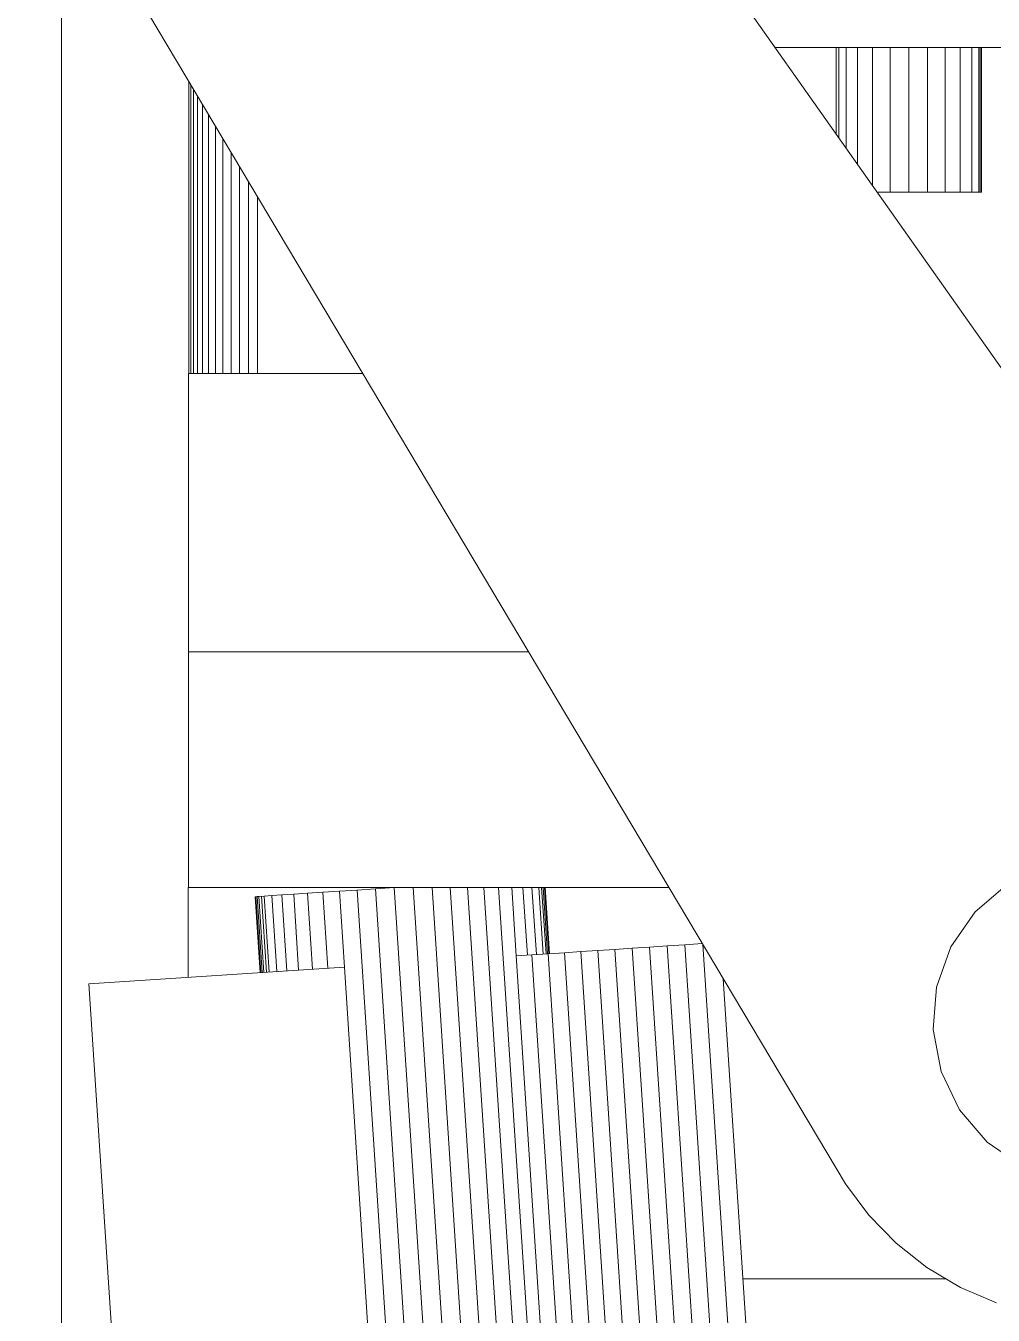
# Model space of a CAD drawing. Header units: inches. Extents: x -827 to 154, y -802 to 207.
# Drawn here: x -518.699 to -516.752, y -212.576 to -209.979 of the extents above; entities that cross this region are included whole.
import ezdxf

# ---------------------------------------------------------------- set-up
doc = ezdxf.new("R2010")
doc.units = ezdxf.units.IN
doc.header["$MEASUREMENT"] = 0
doc.layers.add('Layer0', color=7, linetype='Continuous', lineweight=9)
doc.layers.add('Miter_Saw_Station_skp', color=8, linetype='Continuous', lineweight=9)

# ---------------------------------------------------------------- blocks, each defined once
blk = doc.blocks.new('Miter_Saw_Station_skp_130-402570-Level 1')
at = {"layer": 'Layer0'}
for p, q in [((24.9352, 1.0546), (25.4898, 1.0909)), ((25.4898, 1.0909), (24.9352, 1.0546)), ((25.4898, 1.0909), (25.5462, 0.2305)), ((25.4898, 1.0909), (25.5462, 0.2305)), ((24.6572, 1.0363), (24.6948, 1.0388)), ((24.6948, 1.0388), (24.6572, 1.0363)), ((24.6948, 1.0388), (24.7342, 1.0414)), ((24.7342, 1.0414), (24.6948, 1.0388)), ((24.7615, 0.0211), (24.6948, 1.0388)), ((24.6948, 1.0388), (24.7615, 0.0211)), ((24.7342, 1.0414), (24.7748, 1.044)), ((24.7748, 1.044), (24.7342, 1.0414)), ((24.7342, 1.0414), (24.8011, 0.0211)), ((24.8011, 0.0211), (24.7342, 1.0414)), ((24.7748, 1.044), (24.8159, 1.0467)), ((24.8159, 1.0467), (24.7748, 1.044)), ((24.8418, 0.0211), (24.7748, 1.044)), ((24.7748, 1.044), (24.8418, 0.0211)), ((24.8159, 1.0467), (24.8568, 1.0494)), ((24.8568, 1.0494), (24.8159, 1.0467)), ((24.8159, 1.0467), (24.8831, 0.0214)), ((24.8831, 0.0214), (24.8159, 1.0467)), ((24.8568, 1.0494), (24.8968, 1.052)), ((24.8968, 1.052), (24.8568, 1.0494)), ((24.8568, 1.0494), (24.924, 0.0241)), ((24.924, 0.0241), (24.8568, 1.0494)), ((24.8968, 1.052), (24.9352, 1.0546)), ((24.8968, 1.052), (24.9352, 1.0546)), ((24.964, 0.0267), (24.8968, 1.052)), ((24.8968, 1.052), (24.964, 0.0267)), ((24.9915, 0.1942), (24.9352, 1.0546)), ((24.9915, 0.1942), (24.9352, 1.0546)), ((24.2341, 1.0086), (24.2723, 1.0111)), ((24.2723, 1.0111), (24.2341, 1.0086)), ((24.2723, 1.0111), (24.3102, 1.0136)), ((24.3102, 1.0136), (24.2723, 1.0111)), ((24.2723, 1.0111), (24.3287, 0.1508)), ((24.3287, 0.1508), (24.2723, 1.0111)), ((24.3102, 1.0136), (24.3477, 1.016)), ((24.3477, 1.016), (24.3102, 1.0136)), ((24.3666, 0.1532), (24.3102, 1.0136)), ((24.3102, 1.0136), (24.3666, 0.1532)), ((24.3477, 1.016), (24.3847, 1.0185)), ((24.3847, 1.0185), (24.3477, 1.016)), ((24.3477, 1.016), (24.404, 0.1557)), ((24.404, 0.1557), (24.3477, 1.016)), ((24.3847, 1.0185), (24.4213, 1.0209)), ((24.4213, 1.0209), (24.3847, 1.0185)), ((24.3847, 1.0185), (24.4411, 0.1581)), ((24.4411, 0.1581), (24.3847, 1.0185)), ((24.4213, 1.0209), (24.4573, 1.0232)), ((24.4573, 1.0232), (24.4213, 1.0209)), ((24.4213, 1.0209), (24.4777, 0.1605)), ((24.4777, 0.1605), (24.4213, 1.0209)), ((24.4573, 1.0232), (24.4928, 1.0256)), ((24.4928, 1.0256), (24.4573, 1.0232)), ((24.4573, 1.0232), (24.5137, 0.1629)), ((24.5137, 0.1629), (24.4573, 1.0232)), ((24.4928, 1.0256), (24.5277, 1.0279)), ((24.5277, 1.0279), (24.4928, 1.0256)), ((24.5492, 0.1652), (24.4928, 1.0256)), ((24.4928, 1.0256), (24.5492, 0.1652)), ((24.5277, 1.0279), (24.562, 1.0301)), ((24.562, 1.0301), (24.5277, 1.0279)), ((24.5841, 0.1675), (24.5277, 1.0279)), ((24.5277, 1.0279), (24.5841, 0.1675)), ((24.562, 1.0301), (24.5903, 1.032)), ((24.5903, 1.032), (24.562, 1.0301)), ((24.562, 1.0301), (24.6184, 0.1697)), ((24.6184, 0.1697), (24.562, 1.0301)), ((24.5903, 1.032), (24.6222, 1.034)), ((24.6222, 1.034), (24.5903, 1.032)), ((24.6565, 0.0211), (24.5903, 1.032)), ((24.5903, 1.032), (24.6565, 0.0211)), ((24.6222, 1.034), (24.6572, 1.0363)), ((24.6572, 1.0363), (24.6222, 1.034)), ((24.6222, 1.034), (24.6886, 0.0211)), ((24.6886, 0.0211), (24.6222, 1.034)), ((24.6572, 1.0363), (24.7238, 0.0211)), ((24.7238, 0.0211), (24.6572, 1.0363)), ((24.1177, 1.001), (24.1567, 1.0035)), ((24.1567, 1.0035), (24.1177, 1.001)), ((24.169, 0.2193), (24.1177, 1.001)), ((24.169, 0.2193), (24.1177, 1.001)), ((24.1567, 1.0035), (24.1955, 1.0061)), ((24.1955, 1.0061), (24.1567, 1.0035)), ((24.213, 0.1453), (24.1567, 1.0035)), ((24.1567, 1.0035), (24.213, 0.1453)), ((24.1955, 1.0061), (24.2341, 1.0086)), ((24.2341, 1.0086), (24.1955, 1.0061)), ((24.2519, 0.1457), (24.1955, 1.0061)), ((24.1955, 1.0061), (24.2519, 0.1457)), ((24.2341, 1.0086), (24.2905, 0.1482)), ((24.2905, 0.1482), (24.2341, 1.0086)), ((25.5462, 0.2305), (24.9915, 0.1942)), ((24.9915, 0.1942), (25.5462, 0.2305)), ((25.0385, 0.0316), (25.0277, 0.1966)), ((25.0277, 0.1966), (25.0385, 0.0316)), ((25.061, 0.1987), (25.0718, 0.0337)), ((25.061, 0.1987), (25.0718, 0.0337)), ((25.0908, 0.2007), (25.1016, 0.0357)), ((25.1016, 0.0357), (25.0908, 0.2007)), ((25.1275, 0.0374), (25.1167, 0.2024)), ((25.1167, 0.2024), (25.1275, 0.0374)), ((25.149, 0.0388), (25.1382, 0.2038)), ((25.1382, 0.2038), (25.149, 0.0388)), ((25.1549, 0.2049), (25.1657, 0.0399)), ((25.1657, 0.0399), (25.1549, 0.2049)), ((25.1712, 0.0403), (25.1603, 0.2053)), ((25.1603, 0.2053), (25.1712, 0.0403)), ((25.1774, 0.0407), (25.1666, 0.2057)), ((25.1666, 0.2057), (25.1774, 0.0407)), ((25.1699, 0.2059), (25.1807, 0.0409)), ((25.1807, 0.0409), (25.1699, 0.2059)), ((25.1731, 0.2061), (25.1839, 0.0411)), ((25.1839, 0.0411), (25.1731, 0.2061)), ((25.185, 0.0412), (25.1742, 0.2062)), ((25.1742, 0.2062), (25.185, 0.0412)), ((24.5841, 0.1675), (24.6184, 0.1697)), ((24.5841, 0.1675), (24.6184, 0.1697)), ((24.5942, 0.1682), (24.6039, 0.0211)), ((24.5942, 0.1682), (24.6039, 0.0211)), ((24.6281, 0.0211), (24.6184, 0.1697)), ((24.6281, 0.0211), (24.6184, 0.1697)), ((24.9915, 0.1942), (25.0024, 0.0292)), ((25.0024, 0.0292), (24.9915, 0.1942)), ((24.2142, 0.1432), (24.2519, 0.1457)), ((24.2142, 0.1432), (24.2519, 0.1457)), ((24.2519, 0.1457), (24.2905, 0.1482)), ((24.2519, 0.1457), (24.2905, 0.1482)), ((24.2905, 0.1482), (24.3287, 0.1508)), ((24.2905, 0.1482), (24.3287, 0.1508)), ((24.3287, 0.1508), (24.3666, 0.1532)), ((24.3287, 0.1508), (24.3666, 0.1532)), ((24.3666, 0.1532), (24.404, 0.1557)), ((24.3666, 0.1532), (24.404, 0.1557)), ((24.404, 0.1557), (24.4411, 0.1581)), ((24.404, 0.1557), (24.4411, 0.1581)), ((24.4411, 0.1581), (24.4777, 0.1605)), ((24.4411, 0.1581), (24.4777, 0.1605)), ((24.4777, 0.1605), (24.5137, 0.1629)), ((24.4777, 0.1605), (24.5137, 0.1629)), ((24.5137, 0.1629), (24.5492, 0.1652)), ((24.5137, 0.1629), (24.5492, 0.1652)), ((24.5555, 0.0211), (24.5461, 0.165)), ((24.5461, 0.165), (24.5555, 0.0211)), ((24.5566, 0.0211), (24.5472, 0.1651)), ((24.5472, 0.1651), (24.5566, 0.0211)), ((24.5492, 0.1652), (24.5841, 0.1675)), ((24.5492, 0.1652), (24.5841, 0.1675)), ((24.5598, 0.0211), (24.5504, 0.1652)), ((24.5504, 0.1652), (24.5598, 0.0211)), ((24.5536, 0.1655), (24.5631, 0.0211)), ((24.5631, 0.0211), (24.5536, 0.1655)), ((24.5694, 0.0211), (24.5599, 0.1659)), ((24.5694, 0.0211), (24.5599, 0.1659)), ((24.5842, 0.0211), (24.5746, 0.1669)), ((24.5746, 0.1669), (24.5842, 0.0211)), ((24.964, 0.0267), (25.0024, 0.0292)), ((24.964, 0.0267), (25.0024, 0.0292)), ((25.0024, 0.0292), (25.0385, 0.0316)), ((25.0024, 0.0292), (25.0385, 0.0316)), ((25.0385, 0.0316), (25.0718, 0.0337)), ((25.0385, 0.0316), (25.0718, 0.0337)), ((25.0718, 0.0337), (25.1016, 0.0357)), ((25.1016, 0.0357), (25.0718, 0.0337)), ((25.1016, 0.0357), (25.1275, 0.0374)), ((25.1275, 0.0374), (25.1016, 0.0357)), ((25.1275, 0.0374), (25.149, 0.0388)), ((25.149, 0.0388), (25.1275, 0.0374)), ((25.149, 0.0388), (25.1657, 0.0399)), ((25.1657, 0.0399), (25.149, 0.0388)), ((25.1657, 0.0399), (25.1774, 0.0407)), ((25.1774, 0.0407), (25.1657, 0.0399)), ((25.1712, 0.0403), (25.1807, 0.0409)), ((25.1712, 0.0403), (25.1807, 0.0409)), ((25.1774, 0.0407), (25.1839, 0.0411)), ((25.1839, 0.0411), (25.1774, 0.0407)), ((25.1807, 0.0409), (25.185, 0.0412)), ((25.1807, 0.0409), (25.185, 0.0412)), ((25.1841, 0.0411), (25.1839, 0.0411)), ((25.1841, 0.0411), (25.1839, 0.0411)), ((25.185, 0.0412), (25.1841, 0.0411)), ((25.1841, 0.0411), (25.185, 0.0412)), ((24.8831, 0.0214), (24.924, 0.0241)), ((24.8831, 0.0214), (24.924, 0.0241)), ((24.924, 0.0241), (24.964, 0.0267)), ((24.924, 0.0241), (24.964, 0.0267))]:
    blk.add_line(p, q, dxfattribs=at)
blk = doc.blocks.new('Miter_Saw_Station_skp_144-402584-Level 1')
blk.add_blockref('Miter_Saw_Station_skp_130-402570-Level 1', (0, 0))
blk = doc.blocks.new('Miter_Saw_Station_skp_142-402582-Level 1')
at = {"layer": 'Layer0'}
for p, q in [((9.8911, 2.3628), (10.6299, 2.3628)), ((10.6299, 1.7577), (10.6299, 2.3628)), ((10.2512, 1.7577), (10.48, 1.7577)), ((10.2512, 1.7577), (10.48, 1.7577)), ((10.48, 1.7577), (10.48, 1.3734)), ((10.48, 1.7577), (10.4995, 1.7577)), ((10.4995, 1.7577), (10.48, 1.7577)), ((10.48, 1.3734), (10.48, 1.7577)), ((10.4995, 1.7577), (10.4995, 1.3405)), ((10.4995, 1.7577), (10.5188, 1.7577)), ((10.4995, 1.3405), (10.4995, 1.7577)), ((10.5188, 1.7577), (10.4995, 1.7577)), ((10.5188, 1.3082), (10.5188, 1.7577)), ((10.5188, 1.7577), (10.5188, 1.3082)), ((10.5188, 1.7577), (10.5373, 1.7577)), ((10.5373, 1.7577), (10.5188, 1.7577)), ((10.5373, 1.7577), (10.5373, 1.277)), ((10.5373, 1.7577), (10.5549, 1.7577)), ((10.5373, 1.277), (10.5373, 1.7577)), ((10.5549, 1.7577), (10.5373, 1.7577)), ((10.5549, 1.2474), (10.5549, 1.7577)), ((10.5549, 1.7577), (10.5549, 1.2474)), ((10.5549, 1.7577), (10.5712, 1.7577)), ((10.5712, 1.7577), (10.5549, 1.7577)), ((10.5712, 1.22), (10.5712, 1.7577)), ((10.5712, 1.7577), (10.5712, 1.22)), ((10.5712, 1.7577), (10.586, 1.7577)), ((10.586, 1.7577), (10.5712, 1.7577)), ((10.586, 1.1952), (10.586, 1.7577)), ((10.5989, 1.7577), (10.586, 1.7577)), ((10.586, 1.1952), (10.586, 1.7577)), ((10.5989, 1.7577), (10.586, 1.7577)), ((10.6098, 1.7577), (10.5989, 1.7577)), ((10.5989, 1.1735), (10.5989, 1.7577)), ((10.5989, 1.7577), (10.5989, 1.1735)), ((10.6098, 1.7577), (10.5989, 1.7577)), ((10.6098, 1.7577), (10.6098, 1.1552)), ((10.6185, 1.7577), (10.6098, 1.7577)), ((10.6098, 1.1552), (10.6098, 1.7577)), ((10.6185, 1.7577), (10.6098, 1.7577)), ((10.6185, 1.7577), (10.6185, 1.1406)), ((10.6248, 1.7577), (10.6185, 1.7577)), ((10.6185, 1.1406), (10.6185, 1.7577)), ((10.6248, 1.7577), (10.6185, 1.7577)), ((10.6286, 1.7577), (10.6248, 1.7577)), ((10.6248, 1.13), (10.6248, 1.7577)), ((10.6248, 1.7577), (10.6248, 1.13)), ((10.6286, 1.7577), (10.6248, 1.7577)), ((10.6286, 1.1236), (10.6286, 1.7577)), ((10.6286, 1.7577), (10.6286, 1.1236)), ((9.1342, 1.364), (8.9078, 1.364)), ((8.9078, 1.0491), (8.9078, 1.364)), ((8.9078, 1.0491), (8.9078, 1.364)), ((9.1342, 1.364), (8.9078, 1.364)), ((8.9106, 1.364), (8.9106, 1.0491)), ((8.9106, 1.0491), (8.9106, 1.364)), ((8.9132, 1.364), (8.9132, 1.0491)), ((8.9132, 1.364), (8.9132, 1.0491)), ((8.9289, 1.0491), (8.9289, 1.364)), ((8.9289, 1.0491), (8.9289, 1.364)), ((8.954, 1.364), (8.954, 1.0491)), ((8.954, 1.364), (8.954, 1.0491)), ((8.9866, 1.0491), (8.9866, 1.364)), ((8.9866, 1.0491), (8.9866, 1.364)), ((9.0246, 1.364), (9.0246, 1.0491)), ((9.0246, 1.0491), (9.0246, 1.364)), ((9.0653, 1.364), (9.0653, 1.0491)), ((9.0653, 1.364), (9.0653, 1.0491)), ((9.1061, 1.0491), (9.1061, 1.364)), ((9.1061, 1.0491), (9.1061, 1.364)), ((9.1441, 1.0491), (9.1441, 1.35)), ((9.1441, 1.35), (9.1441, 1.0491)), ((9.1767, 1.0491), (9.1767, 1.3037)), ((9.1767, 1.0491), (9.1767, 1.3037)), ((9.2017, 1.0491), (9.2017, 1.2682)), ((9.2017, 1.2682), (9.2017, 1.0491)), ((9.2174, 1.0491), (9.2174, 1.2459)), ((9.2174, 1.2459), (9.2174, 1.0491)), ((9.2228, 1.2383), (9.2228, 1.0491)), ((9.2228, 1.2383), (9.2228, 1.0491)), ((8.9078, 1.0491), (4.1643, 1.0491)), ((8.9078, 1.0491), (4.1643, 1.0491)), ((8.9132, 1.0491), (8.9078, 1.0491)), ((8.9078, 1.0491), (8.9132, 1.0491)), ((8.9289, 1.0491), (8.9132, 1.0491)), ((8.9289, 1.0491), (8.9132, 1.0491)), ((8.954, 1.0491), (8.9289, 1.0491)), ((8.9289, 1.0491), (8.954, 1.0491)), ((8.9866, 1.0491), (8.954, 1.0491)), ((8.9866, 1.0491), (8.954, 1.0491)), ((9.0246, 1.0491), (8.9866, 1.0491)), ((8.9866, 1.0491), (9.0246, 1.0491)), ((9.0653, 1.0491), (9.0246, 1.0491)), ((9.0246, 1.0491), (9.0653, 1.0491)), ((9.0653, 1.0491), (9.1061, 1.0491)), ((9.1061, 1.0491), (9.0653, 1.0491)), ((9.1061, 1.0491), (9.1441, 1.0491)), ((9.1061, 1.0491), (9.1441, 1.0491)), ((9.1441, 1.0491), (9.1767, 1.0491)), ((9.1441, 1.0491), (9.1767, 1.0491)), ((9.1767, 1.0491), (9.2017, 1.0491)), ((9.1767, 1.0491), (9.2017, 1.0491)), ((9.2017, 1.0491), (9.2174, 1.0491)), ((9.2017, 1.0491), (9.2174, 1.0491)), ((9.2174, 1.0491), (9.2228, 1.0491)), ((9.2174, 1.0491), (9.2228, 1.0491)), ((9.2228, 1.0491), (9.3563, 1.0491)), ((9.3563, 1.0491), (9.2228, 1.0491))]:
    blk.add_line(p, q, dxfattribs=at)
blk = doc.blocks.new('Miter_Saw_Station_skp_141-402581-Level 1')
at = {"layer": 'Layer0'}
for p, q in [((9.5865, 2.8747), (10.6299, 2.8747)), ((9.5865, 2.8747), (10.6299, 2.8747)), ((10.6299, 2.3628), (10.6299, 2.8747)), ((10.6299, 2.3628), (10.6299, 2.8747)), ((10.6299, 2.3628), (9.8911, 2.3628)), ((9.8911, 2.3628), (10.6299, 2.3628)), ((10.6299, 1.7577), (10.6299, 2.3628))]:
    blk.add_line(p, q, dxfattribs=at)
blk.add_blockref('Miter_Saw_Station_skp_142-402582-Level 1', (0, 0))
blk = doc.blocks.new('Miter_Saw_Station_skp_139-402579-Level 1')
at = {"rotation": 90.00000000000001}
for name, p in [('Miter_Saw_Station_skp_144-402584-Level 1', (1.5469, 0)), ('Miter_Saw_Station_skp_141-402581-Level 1', (4.4004, 14.7004))]:
    blk.add_blockref(name, p, dxfattribs=at)
blk = doc.blocks.new('Miter_Saw_Station_skp_128-402568-Level 1')
at = {"layer": 'Layer0'}
for p, q in [((0.4815, 1.2771), (0.5648, 1.2937)), ((0.4815, 1.2771), (0.5648, 1.2937)), ((0.5648, 1.2937), (0.6496, 1.2992)), ((0.5648, 1.2937), (0.6496, 1.2992)), ((0.6496, 1.2992), (4.1349, 1.1628)), ((0.6496, 1.2992), (4.1349, 1.1628)), ((0.401, 1.2498), (0.4815, 1.2771)), ((0.401, 1.2498), (0.4815, 1.2771)), ((0.3248, 1.2122), (0.401, 1.2498)), ((0.3248, 1.2122), (0.401, 1.2498)), ((0.2542, 1.165), (0.3248, 1.2122)), ((0.2542, 1.165), (0.3248, 1.2122)), ((0.6496, 0), (4.1392, 0.1337)), ((4.1392, 0.1337), (0.6496, 0))]:
    blk.add_line(p, q, dxfattribs=at)
blk = doc.blocks.new('Miter_Saw_Station_skp_127-402567-Level 1')
blk.add_blockref('Miter_Saw_Station_skp_128-402568-Level 1', (0, 0.2303))
blk = doc.blocks.new('Miter_Saw_Station_skp_126-402566-Level 1')
at = {"layer": 'Layer0'}
for p, q in [((0.2626, 0.6966), (0.3543, 0.7087)), ((0.2626, 0.6966), (0.3543, 0.7087)), ((0.3543, 0.7087), (0.446, 0.6966)), ((0.3543, 0.7087), (0.446, 0.6966)), ((0.1772, 0.6612), (0.2626, 0.6966)), ((0.1772, 0.6612), (0.2626, 0.6966)), ((0.446, 0.6966), (0.5315, 0.6612)), ((0.446, 0.6966), (0.5315, 0.6612)), ((0.1038, 0.6049), (0.1772, 0.6612)), ((0.1038, 0.6049), (0.1772, 0.6612)), ((0.5315, 0.6612), (0.6049, 0.6049)), ((0.5315, 0.6612), (0.6049, 0.6049)), ((0.0475, 0.5315), (0.1038, 0.6049)), ((0.1038, 0.6049), (0.0475, 0.5315)), ((0.6049, 0.6049), (0.6612, 0.5315)), ((0.6612, 0.5315), (0.6049, 0.6049)), ((0.0121, 0.446), (0.0475, 0.5315)), ((0.0475, 0.5315), (0.0121, 0.446)), ((0.6612, 0.5315), (0.6966, 0.446)), ((0.6966, 0.446), (0.6612, 0.5315)), ((0.0121, 0.446), (0, 0.3543)), ((0.0121, 0.446), (0, 0.3543)), ((0.6966, 0.446), (0.7087, 0.3543)), ((0.7087, 0.3543), (0.6966, 0.446)), ((0.0121, 0.2626), (0, 0.3543)), ((0, 0.3543), (0.0121, 0.2626)), ((0.6966, 0.2626), (0.7087, 0.3543)), ((0.6966, 0.2626), (0.7087, 0.3543)), ((0.0121, 0.2626), (0.0475, 0.1772)), ((0.0121, 0.2626), (0.0475, 0.1772)), ((0.6612, 0.1772), (0.6966, 0.2626)), ((0.6612, 0.1772), (0.6966, 0.2626)), ((0.0475, 0.1772), (0.1038, 0.1038)), ((0.0475, 0.1772), (0.1038, 0.1038)), ((0.6049, 0.1038), (0.6612, 0.1772)), ((0.6049, 0.1038), (0.6612, 0.1772)), ((0.1038, 0.1038), (0.1772, 0.0475)), ((0.1772, 0.0475), (0.1038, 0.1038)), ((0.5315, 0.0475), (0.6049, 0.1038)), ((0.6049, 0.1038), (0.5315, 0.0475)), ((0.1772, 0.0475), (0.2626, 0.0121)), ((0.2626, 0.0121), (0.1772, 0.0475)), ((0.446, 0.0121), (0.5315, 0.0475)), ((0.5315, 0.0475), (0.446, 0.0121)), ((0.2626, 0.0121), (0.3543, 0)), ((0.3543, 0), (0.2626, 0.0121)), ((0.3543, 0), (0.446, 0.0121)), ((0.446, 0.0121), (0.3543, 0))]:
    blk.add_line(p, q, dxfattribs=at)
blk = doc.blocks.new('Miter_Saw_Station_skp_125-402565-Level 1')
at = {"rotation": 303}
for name, p in [('Miter_Saw_Station_skp_127-402567-Level 1', (0.8809, 4.3984)), ('Miter_Saw_Station_skp_126-402566-Level 1', (1.4825, 4.437))]:
    blk.add_blockref(name, p, dxfattribs=at)
blk = doc.blocks.new('Miter_Saw_Station_skp_124-402564-Level 1')
at = {"rotation": 90.00000000000001}
blk.add_blockref('Miter_Saw_Station_skp_125-402565-Level 1', (5.5684, 21.3861), dxfattribs=at)
blk.add_blockref('Miter_Saw_Station_skp_139-402579-Level 1', (0, 0))
blk = doc.blocks.new('Miter_Saw_Station_skp_85-402525-Level 1')
at = {"layer": 'Layer0'}
for p, q in [((25.5346, 9.6343), (25.5346, 13.0015)), ((25.5346, 13.0015), (25.5346, 9.6343)), ((23.6138, 12.701), (24.0549, 12.701)), ((24.0549, 12.701), (23.6138, 12.701)), ((25.2591, 12.0459), (25.2591, 11.8506)), ((25.2591, 11.8506), (25.2591, 12.0459))]:
    blk.add_line(p, q, dxfattribs=at)
blk = doc.blocks.new('Miter_Saw_Station_skp_24-402464-Level 1')
blk.add_blockref('Miter_Saw_Station_skp_124-402564-Level 1', (11.9282, 0))
at = {"rotation": 90.00000000000001}
blk.add_blockref('Miter_Saw_Station_skp_85-402525-Level 1', (25.3046, 0.0713), dxfattribs=at)
blk = doc.blocks.new('Miter_Saw_Station_skp_1-402441-Level 1')
at = {"xscale": 0.9269999999999998, "yscale": 0.9269999999999998, "zscale": 0.9269999999999998, "rotation": 180}
blk.add_blockref('Miter_Saw_Station_skp_24-402464-Level 1', (27.9036, 71.9204), dxfattribs=at)
blk = doc.blocks.new('Miter_Saw_Station_skp-402418-Level 1')
blk.add_blockref('Miter_Saw_Station_skp_1-402441-Level 1', (0, 0))

msp = doc.modelspace()

# ---------------------------------------------------------------- block references
at = {"layer": 'Miter_Saw_Station_skp', "color": 7, "rotation": 269.9999999999997}
msp.add_blockref('Miter_Saw_Station_skp-402418-Level 1', (-566.811294, -196.282674), dxfattribs=at)

doc.saveas('drawing.dxf')
